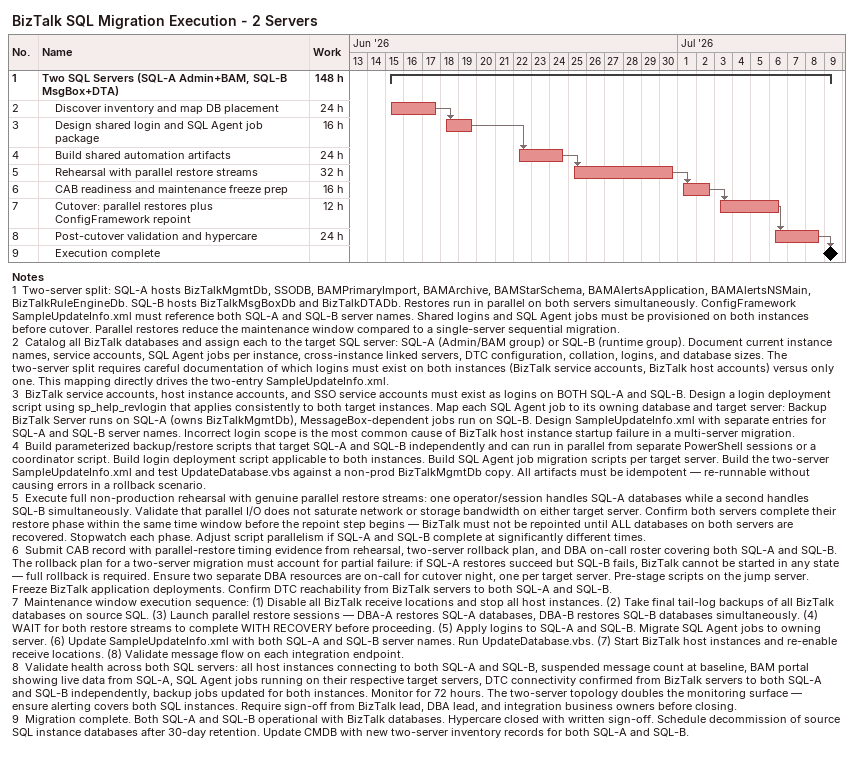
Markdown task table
BizTalk SQL Migration Execution - 2 Servers

| ID | Level | Task | Start | Finish | Predecessors | Work (h) |
|---|---|---|---|---|---|---|
| 1 | 1 | **Two SQL Servers (SQL-A Admin+BAM, SQL-B MsgBox+DTA)** | 2026-06-15 | 2026-07-09 |  | 148 |
| 2 | 2 | Discover inventory and map DB placement | 2026-06-15 | 2026-06-17 |  | 24 |
| 3 | 2 | Design shared login and SQL Agent job package | 2026-06-18 | 2026-06-19 | 2 | 16 |
| 4 | 2 | Build shared automation artifacts | 2026-06-22 | 2026-06-24 | 3 | 24 |
| 5 | 2 | Rehearsal with parallel restore streams | 2026-06-25 | 2026-06-30 | 4 | 32 |
| 6 | 2 | CAB readiness and maintenance freeze prep | 2026-07-01 | 2026-07-02 | 5 | 16 |
| 7 | 2 | Cutover: parallel restores plus ConfigFramework repoint | 2026-07-03 | 2026-07-06 | 6 | 12 |
| 8 | 2 | Post-cutover validation and hypercare | 2026-07-06 | 2026-07-08 | 7 | 24 |
| 9 | 2 | Execution complete (milestone) | 2026-07-09 | 2026-07-09 | 8 |  |

Notes
- 1: Two-server split: SQL-A hosts BizTalkMgmtDb, SSODB, BAMPrimaryImport, BAMArchive, BAMStarSchema, BAMAlertsApplication, BAMAlertsNSMain, BizTalkRuleEngineDb. SQL-B hosts BizTalkMsgBoxDb and BizTalkDTADb. Restores run in parallel on both servers simultaneously. ConfigFramework SampleUpdateInfo.xml must reference both SQL-A and SQL-B server names. Shared logins and SQL Agent jobs must be provisioned on both instances before cutover. Parallel restores reduce the maintenance window compared to a single-server sequential migration.
- 2: Catalog all BizTalk databases and assign each to the target SQL server: SQL-A (Admin/BAM group) or SQL-B (runtime group). Document current instance names, service accounts, SQL Agent jobs per instance, cross-instance linked servers, DTC configuration, collation, logins, and database sizes. The two-server split requires careful documentation of which logins must exist on both instances (BizTalk service accounts, BizTalk host accounts) versus only one. This mapping directly drives the two-entry SampleUpdateInfo.xml.
- 3: BizTalk service accounts, host instance accounts, and SSO service accounts must exist as logins on BOTH SQL-A and SQL-B. Design a login deployment script using sp_help_revlogin that applies consistently to both target instances. Map each SQL Agent job to its owning database and target server: Backup BizTalk Server runs on SQL-A (owns BizTalkMgmtDb), MessageBox-dependent jobs run on SQL-B. Design SampleUpdateInfo.xml with separate entries for SQL-A and SQL-B server names. Incorrect login scope is the most common cause of BizTalk host instance startup failure in a multi-server migration.
- 4: Build parameterized backup/restore scripts that target SQL-A and SQL-B independently and can run in parallel from separate PowerShell sessions or a coordinator script. Build login deployment script applicable to both instances. Build SQL Agent job migration scripts per target server. Build the two-server SampleUpdateInfo.xml and test UpdateDatabase.vbs against a non-prod BizTalkMgmtDb copy. All artifacts must be idempotent — re-runnable without causing errors in a rollback scenario.
- 5: Execute full non-production rehearsal with genuine parallel restore streams: one operator/session handles SQL-A databases while a second handles SQL-B simultaneously. Validate that parallel I/O does not saturate network or storage bandwidth on either target server. Confirm both servers complete their restore phase within the same time window before the repoint step begins — BizTalk must not be repointed until ALL databases on both servers are recovered. Stopwatch each phase. Adjust script parallelism if SQL-A and SQL-B complete at significantly different times.
- 6: Submit CAB record with parallel-restore timing evidence from rehearsal, two-server rollback plan, and DBA on-call roster covering both SQL-A and SQL-B. The rollback plan for a two-server migration must account for partial failure: if SQL-A restores succeed but SQL-B fails, BizTalk cannot be started in any state — full rollback is required. Ensure two separate DBA resources are on-call for cutover night, one per target server. Pre-stage scripts on the jump server. Freeze BizTalk application deployments. Confirm DTC reachability from BizTalk servers to both SQL-A and SQL-B.
- 7: Maintenance window execution sequence: (1) Disable all BizTalk receive locations and stop all host instances. (2) Take final tail-log backups of all BizTalk databases on source SQL. (3) Launch parallel restore sessions — DBA-A restores SQL-A databases, DBA-B restores SQL-B databases simultaneously. (4) WAIT for both restore streams to complete WITH RECOVERY before proceeding. (5) Apply logins to SQL-A and SQL-B. Migrate SQL Agent jobs to owning server. (6) Update SampleUpdateInfo.xml with both SQL-A and SQL-B server names. Run UpdateDatabase.vbs. (7) Start BizTalk host instances and re-enable receive locations. (8) Validate message flow on each integration endpoint.
- 8: Validate health across both SQL servers: all host instances connecting to both SQL-A and SQL-B, suspended message count at baseline, BAM portal showing live data from SQL-A, SQL Agent jobs running on their respective target servers, DTC connectivity confirmed from BizTalk servers to both SQL-A and SQL-B independently, backup jobs updated for both instances. Monitor for 72 hours. The two-server topology doubles the monitoring surface — ensure alerting covers both SQL instances. Require sign-off from BizTalk lead, DBA lead, and integration business owners before closing.
- 9: Migration complete. Both SQL-A and SQL-B operational with BizTalk databases. Hypercare closed with written sign-off. Schedule decommission of source SQL instance databases after 30-day retention. Update CMDB with new two-server inventory records for both SQL-A and SQL-B.
